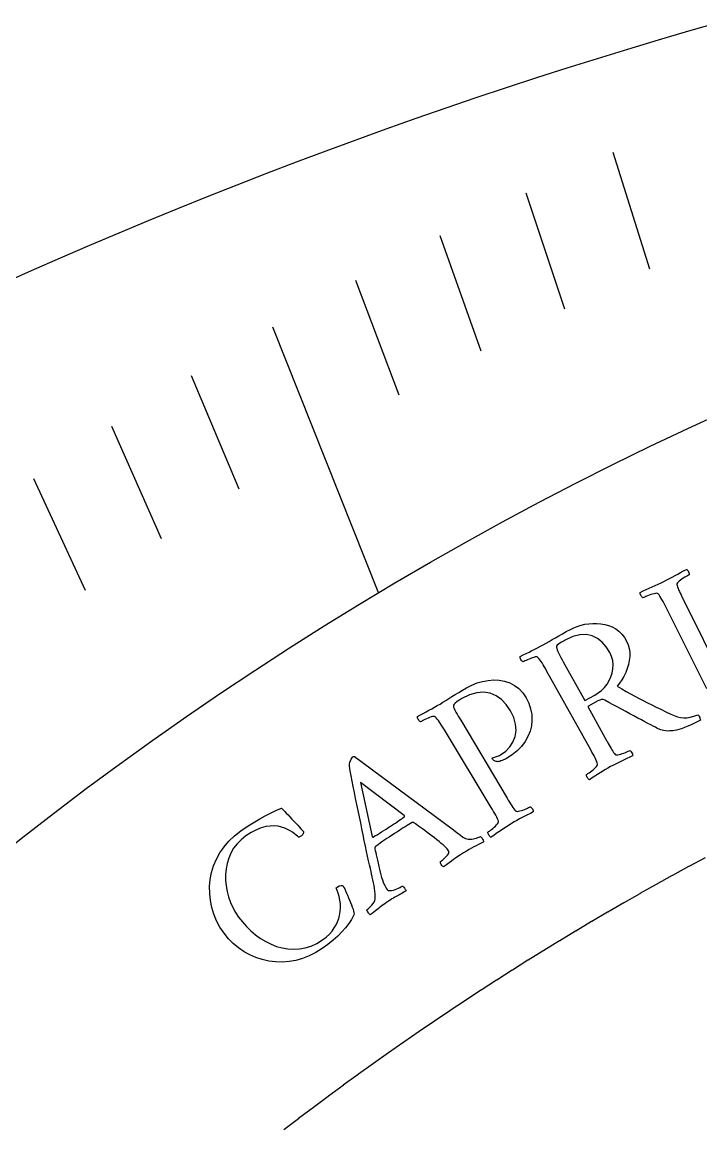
# Model space of a CAD drawing. Header units: millimetres. Extents: x -54 to 54, y -54 to 54.
# Drawn here: x -21.98 to -14.92, y 40.43 to 51.95 of the extents above; entities that cross this region are included whole.
import ezdxf

# ---------------------------------------------------------------- set-up
doc = ezdxf.new("R2010")
doc.units = ezdxf.units.MM
for name, color, linetype in [('CUT_INNER', 6, 'Continuous'), ('CUT_OUTER', 1, 'Continuous'), ('ENGRAVE', 7, 'Continuous'), ('ENGRAVE_FINE', 8, 'Continuous'), ('TEXT', 5, 'Continuous')]:
    doc.layers.add(name, color=color, linetype=linetype)

msp = doc.modelspace()

# ---------------------------------------------------------------- linework, layer by layer
at = {"layer": 'CUT_INNER'}
msp.add_lwpolyline([(-14.8728, 43.2544), (-15.0419, 43.1633), (-15.0433, 43.1626), (-15.2118, 43.0705), (-15.2132, 43.0697), (-15.3811, 42.9766), (-15.3825, 42.9759), (-15.5499, 42.8817), (-15.5512, 42.881), (-15.718, 42.7858), (-15.7193, 42.785), (-15.8855, 42.6888), (-15.8869, 42.6881), (-16.0525, 42.5909), (-16.0538, 42.5901), (-16.2188, 42.4918), (-16.2202, 42.4911), (-16.3846, 42.3918), (-16.3859, 42.391), (-16.5497, 42.2908), (-16.551, 42.29), (-16.7142, 42.1887), (-16.7155, 42.1879), (-16.8781, 42.0857), (-16.8794, 42.0848), (-17.0413, 41.9816), (-17.0426, 41.9808), (-17.2039, 41.8765), (-17.2052, 41.8757), (-17.3658, 41.7705), (-17.3671, 41.7696), (-17.5271, 41.6634), (-17.5284, 41.6626), (-17.6878, 41.5554), (-17.689, 41.5545), (-17.8477, 41.4464), (-17.849, 41.4455), (-18.007, 41.3364), (-18.0083, 41.3355), (-18.1656, 41.2254), (-18.1669, 41.2245), (-18.3236, 41.1134), (-18.3248, 41.1126), (-18.4808, 41.0005), (-18.482, 40.9996), (-18.6374, 40.8867), (-18.6386, 40.8857), (-18.7932, 40.7718), (-18.7944, 40.7709), (-18.9483, 40.656), (-18.9496, 40.6551), (-19.1028, 40.5393), (-19.104, 40.5384), (-19.2565, 40.4216)], dxfattribs=at)
at = {"layer": 'CUT_OUTER'}
msp.add_lwpolyline([(-22.1862, 49.2318), (-21.8837, 49.367), (-21.5804, 49.5004), (-21.2763, 49.6318), (-20.9713, 49.7615), (-20.6656, 49.8892), (-20.3591, 50.0151), (-20.0518, 50.139), (-19.7438, 50.2611), (-19.435, 50.3813), (-19.1255, 50.4996), (-18.8153, 50.616), (-18.5044, 50.7305), (-18.1928, 50.8431), (-17.8805, 50.9538), (-17.5675, 51.0625), (-17.2538, 51.1694), (-16.9395, 51.2743), (-16.6246, 51.3773), (-16.309, 51.4783), (-15.9929, 51.5774), (-15.6761, 51.6746), (-15.3587, 51.7698), (-15.0408, 51.863), (-14.7223, 51.9543)], dxfattribs=at)
at = {"layer": 'ENGRAVE'}
msp.add_lwpolyline([(-19.3731, 48.7815), (-18.2717, 46.0083)], dxfattribs=at)
msp.add_circle((0, 15.4308), 35.6208, dxfattribs=at)
at = {"layer": 'ENGRAVE_FINE'}
for points in [[(-15.8319, 50.6009), (-15.4517, 49.3859)], [(-16.7391, 50.1783), (-16.3359, 48.9695)], [(-17.6321, 49.7337), (-17.2059, 48.5316)], [(-18.5103, 49.2679), (-18.0613, 48.0728)], [(-20.2198, 48.275), (-19.7255, 47.0948)], [(-21.05, 47.7492), (-20.5333, 46.5771)], [(-21.8632, 47.2047), (-21.3243, 46.041)]]:
    msp.add_lwpolyline(points, dxfattribs=at)
at = {"layer": 'TEXT'}
msp.add_lwpolyline([(-14.8533, 45.0151), (-15.2774, 45.8597), (-15.2885, 45.8816), (-15.2994, 45.9028), (-15.3101, 45.9234), (-15.3206, 45.9432), (-15.331, 45.9615), (-15.3414, 45.9775), (-15.3517, 45.9911), (-15.362, 46.0023), (-15.3677, 46.0066), (-15.3765, 46.0084), (-15.3884, 46.0076), (-15.4035, 46.0043), (-15.4202, 45.9994), (-15.4371, 45.994), (-15.4542, 45.9879), (-15.4716, 45.9813), (-15.4876, 45.9749), (-15.5008, 45.9693), (-15.5112, 45.9648), (-15.5189, 45.9611), (-15.5241, 45.9645), (-15.5295, 45.9697), (-15.5349, 45.9768), (-15.5405, 45.9857), (-15.5452, 45.9951), (-15.548, 46.0035), (-15.5488, 46.0111), (-15.5476, 46.0177), (-15.516, 46.0324), (-15.4845, 46.0469), (-15.4531, 46.061), (-15.422, 46.0749), (-15.3912, 46.0887), (-15.3608, 46.1027), (-15.3309, 46.117), (-15.3014, 46.1315), (-15.3014, 46.1315), (-15.2714, 46.1467), (-15.2419, 46.162), (-15.213, 46.1775), (-15.1846, 46.1932), (-15.1562, 46.209), (-15.127, 46.225), (-15.0971, 46.2412), (-15.0665, 46.2575), (-15.0605, 46.2545), (-15.055, 46.2493), (-15.0499, 46.242), (-15.0452, 46.2326), (-15.0415, 46.2228), (-15.0391, 46.2141), (-15.0382, 46.2067), (-15.0386, 46.2005), (-15.0461, 46.1966), (-15.0561, 46.191), (-15.0684, 46.1838), (-15.0832, 46.1749), (-15.0989, 46.1651), (-15.1138, 46.1551), (-15.128, 46.1451), (-15.1415, 46.1349), (-15.1529, 46.125), (-15.1608, 46.1159), (-15.1651, 46.1076), (-15.1659, 46.1), (-15.1633, 46.0877), (-15.1593, 46.0742), (-15.1539, 46.0595), (-15.1471, 46.0436), (-15.1393, 46.0268), (-15.1311, 46.0092), (-15.1223, 45.991), (-15.113, 45.972), (-15.1115, 45.969), (-15.11, 45.9659), (-15.1085, 45.9629), (-15.107, 45.9598), (-15.1054, 45.9568), (-15.1039, 45.9537), (-15.1024, 45.9507), (-15.1009, 45.9476), (-14.6818, 45.1006)], dxfattribs=at)
for points in [[(-16.2744, 45.6321), (-16.2394, 45.6492), (-16.2025, 45.6637), (-16.1635, 45.6757), (-16.1226, 45.6852), (-16.0807, 45.6918), (-16.0389, 45.695), (-15.9972, 45.695), (-15.9557, 45.6916), (-15.915, 45.6845), (-15.8759, 45.6731), (-15.8384, 45.6575), (-15.8025, 45.6376), (-15.7691, 45.6132), (-15.7389, 45.5836), (-15.7121, 45.549), (-15.6884, 45.5093), (-15.6727, 45.4731), (-15.6622, 45.4348), (-15.657, 45.3944), (-15.6569, 45.3519), (-15.6613, 45.3086), (-15.6696, 45.2659), (-15.6816, 45.2237), (-15.6974, 45.1821), (-15.7163, 45.1423), (-15.7376, 45.1057), (-15.7614, 45.0723), (-15.7876, 45.0419), (-15.7392, 45.0136), (-15.6923, 44.9868), (-15.6468, 44.9613), (-15.6029, 44.9373), (-15.5595, 44.9141), (-15.5158, 44.8913), (-15.4716, 44.8689), (-15.4271, 44.8467), (-15.3811, 44.8242), (-15.3327, 44.8005), (-15.2819, 44.7756), (-15.2287, 44.7496), (-15.1936, 44.7343), (-15.1595, 44.7229), (-15.1263, 44.7155), (-15.0941, 44.712), (-15.0612, 44.7129), (-15.0259, 44.7185), (-14.9881, 44.7288), (-14.9478, 44.7438), (-14.9421, 44.7405), (-14.9369, 44.7347), (-14.9324, 44.7264), (-14.9284, 44.7155), (-14.9252, 44.7046), (-14.9229, 44.6961), (-14.9215, 44.6899), (-14.921, 44.6862), (-14.968, 44.6628), (-15.0113, 44.6422), (-15.0509, 44.6246), (-15.0868, 44.61), (-15.1189, 44.5981), (-15.1468, 44.5888), (-15.1705, 44.5821), (-15.1901, 44.5781), (-15.2034, 44.577), (-15.2193, 44.5759), (-15.2377, 44.575), (-15.2588, 44.5741), (-15.2819, 44.5751), (-15.3065, 44.5795), (-15.3327, 44.5874), (-15.3604, 44.5988), (-15.3729, 44.6049), (-15.3898, 44.6135), (-15.4111, 44.6245), (-15.437, 44.6379), (-15.4665, 44.6534), (-15.4988, 44.6705), (-15.5341, 44.6894), (-15.5721, 44.7099), (-15.6123, 44.7316), (-15.6539, 44.754), (-15.6969, 44.777), (-15.7413, 44.8007), (-15.786, 44.8247), (-15.8301, 44.8485), (-15.8736, 44.8721), (-15.9164, 44.8956), (-15.9318, 44.9008), (-15.9492, 44.9011), (-15.9684, 44.8965), (-15.9895, 44.887), (-16.0918, 44.8312), (-15.8937, 44.4694), (-15.8921, 44.4664), (-15.8905, 44.4634), (-15.8888, 44.4605), (-15.8872, 44.4575), (-15.8856, 44.4545), (-15.8839, 44.4515), (-15.8823, 44.4485), (-15.8807, 44.4456), (-15.8705, 44.4271), (-15.8607, 44.4097), (-15.8513, 44.3931), (-15.8422, 44.3775), (-15.8333, 44.3632), (-15.8246, 44.3506), (-15.816, 44.3398), (-15.8075, 44.3306), (-15.8014, 44.3276), (-15.7925, 44.3265), (-15.7808, 44.3273), (-15.7662, 44.3299), (-15.7502, 44.3339), (-15.734, 44.3387), (-15.7177, 44.3445), (-15.7012, 44.3511), (-15.686, 44.3577), (-15.6734, 44.3633), (-15.6635, 44.3679), (-15.6562, 44.3716), (-15.651, 44.3683), (-15.6456, 44.3632), (-15.64, 44.3562), (-15.6342, 44.3474), (-15.6293, 44.3382), (-15.6263, 44.3298), (-15.6252, 44.3223), (-15.626, 44.3158), (-15.6563, 44.3019), (-15.6858, 44.2882), (-15.7147, 44.2747), (-15.7429, 44.2613), (-15.7708, 44.2478), (-15.7988, 44.2336), (-15.827, 44.2189), (-15.8553, 44.2035), (-15.8828, 44.1881), (-15.9103, 44.1722), (-15.9378, 44.1557), (-15.9653, 44.1387), (-15.9929, 44.1213), (-16.0207, 44.1037), (-16.0486, 44.0857), (-16.0767, 44.0674), (-16.0827, 44.0702), (-16.0884, 44.0751), (-16.0938, 44.0821), (-16.099, 44.0913), (-16.1034, 44.1008), (-16.1063, 44.1093), (-16.1077, 44.1166), (-16.1077, 44.1228), (-16.1007, 44.1269), (-16.0915, 44.1328), (-16.0801, 44.1405), (-16.0664, 44.1498), (-16.0519, 44.1603), (-16.0381, 44.1711), (-16.0251, 44.1824), (-16.0127, 44.194), (-16.0024, 44.2051), (-15.9956, 44.2146), (-15.9922, 44.2225), (-15.9923, 44.2288), (-15.9958, 44.2435), (-16.0012, 44.2594), (-16.0085, 44.2766), (-16.0175, 44.2951), (-16.0277, 44.3145), (-16.0385, 44.3346), (-16.0498, 44.3554), (-16.0616, 44.3769), (-16.5222, 45.2021), (-16.5342, 45.2236), (-16.5459, 45.2444), (-16.5575, 45.2644), (-16.5688, 45.2838), (-16.58, 45.3017), (-16.591, 45.3172), (-16.6019, 45.3303), (-16.6127, 45.3411), (-16.6185, 45.3452), (-16.6273, 45.3466), (-16.6392, 45.3453), (-16.6541, 45.3414), (-16.6706, 45.3359), (-16.6871, 45.3298), (-16.7036, 45.3233), (-16.7202, 45.3162), (-16.7355, 45.3093), (-16.7482, 45.3035), (-16.7582, 45.2986), (-16.7656, 45.2947), (-16.771, 45.2978), (-16.7766, 45.3028), (-16.7823, 45.3096), (-16.7883, 45.3183), (-16.7934, 45.3275), (-16.7965, 45.3358), (-16.7976, 45.3433), (-16.7967, 45.35), (-16.7657, 45.366), (-16.735, 45.3816), (-16.7047, 45.3968), (-16.6746, 45.4117), (-16.6448, 45.4266), (-16.6154, 45.4417), (-16.5862, 45.4571), (-16.5574, 45.4727), (-16.5272, 45.4895), (-16.496, 45.5071), (-16.4638, 45.5256), (-16.4305, 45.5449), (-16.3953, 45.5652), (-16.3576, 45.5865), (-16.3173, 45.6088), (-16.2744, 45.6321)], [(-15.865, 45.3934), (-15.9019, 45.4523), (-15.9445, 45.5007), (-15.9929, 45.5387), (-16.0473, 45.5661), (-16.1078, 45.5799), (-16.1748, 45.5769), (-16.2483, 45.5572), (-16.3282, 45.5206), (-16.3386, 45.5148), (-16.3512, 45.5074), (-16.3662, 45.4985), (-16.3834, 45.488), (-16.3994, 45.477), (-16.4107, 45.4666), (-16.4171, 45.457), (-16.4187, 45.448), (-16.4166, 45.4355), (-16.4119, 45.4204), (-16.4046, 45.4027), (-16.3947, 45.3824), (-16.3835, 45.3607), (-16.372, 45.3389), (-16.3603, 45.3172), (-16.3484, 45.2953), (-16.1244, 44.8909), (-16.02, 44.9478), (-15.9834, 44.9705), (-15.95, 44.997), (-15.9198, 45.0273), (-15.8927, 45.0615), (-15.8698, 45.0986), (-15.8518, 45.1374), (-15.8387, 45.1781), (-15.8307, 45.2205), (-15.8286, 45.2639), (-15.8337, 45.3071), (-15.8458, 45.3503), (-15.865, 45.3934)], [(-16.736, 44.921), (-16.7074, 44.8627), (-16.6876, 44.8042), (-16.6765, 44.7454), (-16.6741, 44.6864), (-16.68, 44.6282), (-16.694, 44.5719), (-16.7161, 44.5174), (-16.7462, 44.4648), (-16.7839, 44.4149), (-16.8287, 44.3689), (-16.8808, 44.3265), (-16.9401, 44.2877), (-16.9487, 44.283), (-16.9588, 44.278), (-16.9705, 44.2728), (-16.9836, 44.2674), (-16.9971, 44.2624), (-17.0096, 44.2586), (-17.0212, 44.2561), (-17.0318, 44.2547), (-17.0357, 44.2557), (-17.041, 44.2569), (-17.0478, 44.2583), (-17.0562, 44.2601), (-17.0647, 44.2628), (-17.0724, 44.2673), (-17.079, 44.2735), (-17.0847, 44.2814), (-17.087, 44.2867), (-17.0871, 44.2911), (-17.085, 44.2945), (-17.0806, 44.2969), (-17.0714, 44.2997), (-17.062, 44.3024), (-17.0521, 44.3052), (-17.042, 44.3079), (-17.0316, 44.3112), (-17.0212, 44.3153), (-17.0105, 44.3203), (-16.9998, 44.3262), (-16.9468, 44.3638), (-16.9041, 44.4082), (-16.8717, 44.4595), (-16.8494, 44.5177), (-16.8395, 44.5806), (-16.8441, 44.6461), (-16.8634, 44.714), (-16.8973, 44.7845), (-16.9415, 44.8497), (-16.9917, 44.902), (-17.0479, 44.9414), (-17.1101, 44.9678), (-17.1774, 44.9791), (-17.2488, 44.9736), (-17.3243, 44.9511), (-17.4037, 44.9116), (-17.4138, 44.9054), (-17.4262, 44.8976), (-17.4409, 44.8881), (-17.4577, 44.877), (-17.4733, 44.8654), (-17.4841, 44.8547), (-17.4902, 44.8448), (-17.4916, 44.8358), (-17.489, 44.8234), (-17.4838, 44.8085), (-17.4758, 44.791), (-17.4652, 44.771), (-17.4532, 44.7498), (-17.4409, 44.7285), (-17.4284, 44.7071), (-17.4158, 44.6857), (-16.9335, 43.8756), (-16.9209, 43.8546), (-16.9086, 43.8344), (-16.8967, 43.815), (-16.885, 43.7964), (-16.8736, 43.7792), (-16.8624, 43.7643), (-16.8513, 43.7516), (-16.8404, 43.7411), (-16.8342, 43.7384), (-16.8253, 43.7376), (-16.8136, 43.7388), (-16.7991, 43.7419), (-16.7833, 43.7465), (-16.7675, 43.7518), (-16.7517, 43.7579), (-16.7359, 43.7649), (-16.7213, 43.7718), (-16.7092, 43.7777), (-16.6997, 43.7826), (-16.6926, 43.7865), (-16.6873, 43.7834), (-16.6817, 43.7784), (-16.6759, 43.7717), (-16.6698, 43.7631), (-16.6645, 43.754), (-16.6612, 43.7458), (-16.6598, 43.7384), (-16.6604, 43.7318), (-16.6901, 43.7168), (-16.7192, 43.702), (-16.7475, 43.6875), (-16.7752, 43.6731), (-16.8026, 43.6586), (-16.8301, 43.6434), (-16.8578, 43.6276), (-16.8855, 43.6113), (-16.9123, 43.5949), (-16.939, 43.5781), (-16.9656, 43.5609), (-16.9921, 43.5432), (-17.0186, 43.525), (-17.0455, 43.5065), (-17.0725, 43.4877), (-17.0999, 43.4684), (-17.106, 43.471), (-17.1119, 43.4757), (-17.1176, 43.4825), (-17.1231, 43.4915), (-17.1278, 43.5009), (-17.131, 43.5092), (-17.1327, 43.5165), (-17.1329, 43.5226), (-17.1261, 43.527), (-17.1173, 43.5331), (-17.1064, 43.541), (-17.0935, 43.5506), (-17.0799, 43.5613), (-17.0668, 43.5725), (-17.0543, 43.5841), (-17.0425, 43.5961), (-17.0326, 43.6076), (-17.0261, 43.6173), (-17.023, 43.6253), (-17.0233, 43.6316), (-17.0274, 43.6461), (-17.0334, 43.6619), (-17.0412, 43.6788), (-17.0509, 43.6969), (-17.0618, 43.716), (-17.0733, 43.7357), (-17.0853, 43.7561), (-17.0979, 43.7771), (-17.5861, 44.5863), (-17.5988, 44.6073), (-17.6113, 44.6277), (-17.6236, 44.6473), (-17.6356, 44.6663), (-17.6474, 44.6837), (-17.659, 44.6988), (-17.6704, 44.7116), (-17.6815, 44.722), (-17.6875, 44.7258), (-17.6964, 44.7269), (-17.7082, 44.7252), (-17.723, 44.7208), (-17.7392, 44.7146), (-17.7555, 44.708), (-17.7718, 44.7009), (-17.7881, 44.6932), (-17.8031, 44.6858), (-17.8156, 44.6794), (-17.8254, 44.6742), (-17.8327, 44.67), (-17.8382, 44.673), (-17.8439, 44.6778), (-17.8499, 44.6844), (-17.8562, 44.6928), (-17.8616, 44.7018), (-17.865, 44.71), (-17.8664, 44.7175), (-17.8657, 44.7242), (-17.8353, 44.7413), (-17.8053, 44.758), (-17.7754, 44.7743), (-17.7459, 44.7903), (-17.7167, 44.8062), (-17.6878, 44.8224), (-17.6593, 44.8388), (-17.631, 44.8555), (-17.6015, 44.8733), (-17.5709, 44.8921), (-17.5393, 44.9117), (-17.5068, 44.9322), (-17.4724, 44.9537), (-17.4355, 44.9764), (-17.396, 45.0001), (-17.3539, 45.025), (-17.3006, 45.0529), (-17.2454, 45.0749), (-17.1885, 45.0912), (-17.1297, 45.1017), (-17.0709, 45.1057), (-17.0139, 45.1027), (-16.9586, 45.0925), (-16.905, 45.0752), (-16.8549, 45.0499), (-16.8101, 45.0158), (-16.7705, 44.9728), (-16.736, 44.921)], [(-18.3366, 43.0546), (-18.3374, 43.0583), (-18.3398, 43.0692), (-18.3438, 43.0873), (-18.3494, 43.1128), (-18.3563, 43.1444), (-18.3645, 43.1812), (-18.3738, 43.2232), (-18.3843, 43.2704), (-18.3955, 43.3216), (-18.4071, 43.3758), (-18.4191, 43.433), (-18.4313, 43.4931), (-18.4439, 43.5552), (-18.4568, 43.618), (-18.4699, 43.6817), (-18.4833, 43.7463), (-18.4966, 43.8106), (-18.5094, 43.8736), (-18.5219, 43.9354), (-18.534, 43.9958), (-18.5454, 44.0539), (-18.5561, 44.1084), (-18.5659, 44.1594), (-18.5749, 44.2069), (-18.5749, 44.218), (-18.5729, 44.2311), (-18.5688, 44.2462), (-18.5627, 44.2633), (-18.5556, 44.2797), (-18.5486, 44.2926), (-18.5416, 44.3021), (-18.5347, 44.3083), (-18.5329, 44.3093), (-18.5313, 44.3101), (-18.5301, 44.3104), (-18.5291, 44.3105), (-18.5281, 44.3104), (-18.5267, 44.3104), (-18.5247, 44.3105), (-18.5224, 44.3108), (-17.5041, 43.5548), (-17.4545, 43.5169), (-17.4172, 43.4887), (-17.3923, 43.4702), (-17.3797, 43.4613), (-17.3675, 43.4547), (-17.3534, 43.4503), (-17.3375, 43.448), (-17.3198, 43.4477), (-17.3016, 43.4491), (-17.284, 43.4516), (-17.267, 43.4551), (-17.2508, 43.4597), (-17.2364, 43.4645), (-17.225, 43.4686), (-17.2166, 43.472), (-17.2113, 43.4747), (-17.2047, 43.4711), (-17.1985, 43.4656), (-17.1927, 43.4579), (-17.1872, 43.4482), (-17.1826, 43.4385), (-17.1792, 43.4309), (-17.1771, 43.4253), (-17.1762, 43.4217), (-17.2043, 43.4071), (-17.2308, 43.3931), (-17.2559, 43.3799), (-17.2794, 43.3675), (-17.3032, 43.3545), (-17.3288, 43.3399), (-17.3563, 43.3235), (-17.3858, 43.3054), (-17.4166, 43.2859), (-17.4444, 43.2678), (-17.4692, 43.2509), (-17.4911, 43.2354), (-17.5128, 43.2197), (-17.5372, 43.202), (-17.5642, 43.1826), (-17.5938, 43.1612), (-17.5999, 43.1637), (-17.6059, 43.1683), (-17.6117, 43.175), (-17.6174, 43.1838), (-17.6221, 43.1932), (-17.6251, 43.2017), (-17.6263, 43.2093), (-17.6259, 43.216), (-17.6164, 43.2226), (-17.6051, 43.2315), (-17.592, 43.2427), (-17.5771, 43.2563), (-17.5628, 43.2704), (-17.5517, 43.2833), (-17.5439, 43.295), (-17.5392, 43.3056), (-17.5388, 43.3122), (-17.5402, 43.3197), (-17.5434, 43.328), (-17.5485, 43.3372), (-17.5557, 43.3469), (-17.5662, 43.3585), (-17.5802, 43.3722), (-17.5977, 43.3879), (-17.6177, 43.405), (-17.6394, 43.4229), (-17.6627, 43.4416), (-17.6878, 43.4611), (-17.7135, 43.4808), (-17.7391, 43.5), (-17.7644, 43.519), (-17.7896, 43.5375), (-17.8135, 43.555), (-17.8352, 43.5709), (-17.8548, 43.5852), (-17.8721, 43.5979), (-17.8864, 43.6082), (-17.8965, 43.6156), (-17.9026, 43.62), (-17.9047, 43.6215), (-17.9051, 43.6216), (-17.9062, 43.6219), (-17.9082, 43.6223), (-17.9109, 43.6229), (-17.9139, 43.6234), (-17.9166, 43.6233), (-17.919, 43.6228), (-17.921, 43.6218), (-17.9368, 43.613), (-17.9541, 43.6028), (-17.9729, 43.5913), (-17.9933, 43.5785), (-18.014, 43.5652), (-18.034, 43.5524), (-18.0533, 43.5401), (-18.0718, 43.5281), (-18.0766, 43.5251), (-18.0814, 43.522), (-18.0862, 43.5189), (-18.0909, 43.5158), (-18.0956, 43.5128), (-18.1, 43.51), (-18.1042, 43.5073), (-18.1082, 43.5047), (-18.1357, 43.4868), (-18.161, 43.4702), (-18.1841, 43.4548), (-18.205, 43.4407), (-18.226, 43.4261), (-18.2497, 43.4092), (-18.2759, 43.3901), (-18.3048, 43.3688), (-18.3057, 43.3679), (-18.3067, 43.3665), (-18.3077, 43.3646), (-18.3086, 43.3622), (-18.3095, 43.3599), (-18.3101, 43.3582), (-18.3104, 43.3572), (-18.3106, 43.3569), (-18.3099, 43.3539), (-18.3079, 43.3451), (-18.3046, 43.3303), (-18.3, 43.3096), (-18.2944, 43.2849), (-18.2884, 43.2579), (-18.2819, 43.2287), (-18.2749, 43.1972), (-18.2677, 43.1653), (-18.2604, 43.1346), (-18.253, 43.105), (-18.2456, 43.0768), (-18.2384, 43.049), (-18.2308, 43.0241), (-18.2229, 43.0021), (-18.2148, 42.9831), (-18.2068, 42.9665), (-18.1992, 42.9519), (-18.1922, 42.9394), (-18.1857, 42.9289), (-18.1774, 42.9203), (-18.1661, 42.915), (-18.1519, 42.9133), (-18.1348, 42.915), (-18.1165, 42.919), (-18.0986, 42.9243), (-18.0812, 42.9307), (-18.0643, 42.9384), (-18.0492, 42.9459), (-18.0374, 42.952), (-18.0288, 42.9566), (-18.0234, 42.9598), (-18.0197, 42.958), (-18.015, 42.9541), (-18.0092, 42.948), (-18.0023, 42.9398), (-17.9956, 42.9308), (-17.9905, 42.9228), (-17.9869, 42.9155), (-17.9849, 42.9091), (-18.0026, 42.8989), (-18.0191, 42.8894), (-18.0343, 42.8808), (-18.0482, 42.873), (-18.0614, 42.8657), (-18.0747, 42.8583), (-18.0879, 42.851), (-18.1011, 42.8436), (-18.1153, 42.8354), (-18.1312, 42.8257), (-18.149, 42.8144), (-18.1686, 42.8016), (-18.1882, 42.7884), (-18.206, 42.776), (-18.2221, 42.7645), (-18.2363, 42.7538), (-18.2496, 42.7436), (-18.2629, 42.7333), (-18.2762, 42.723), (-18.2896, 42.7128), (-18.3038, 42.7018), (-18.3199, 42.6897), (-18.3378, 42.6762), (-18.3576, 42.6616), (-18.3611, 42.6633), (-18.3656, 42.6674), (-18.3709, 42.6738), (-18.3771, 42.6825), (-18.3831, 42.6919), (-18.3878, 42.7003), (-18.3911, 42.7077), (-18.3931, 42.7142), (-18.3836, 42.7213), (-18.3719, 42.7315), (-18.3581, 42.7446), (-18.342, 42.7608), (-18.327, 42.778), (-18.3161, 42.7942), (-18.3095, 42.8094), (-18.3072, 42.8237), (-18.306, 42.8511), (-18.3066, 42.8789), (-18.3089, 42.9071), (-18.3129, 42.9356), (-18.3181, 42.9646), (-18.3238, 42.9941), (-18.3299, 43.0241), (-18.3366, 43.0546)], [(-18.4585, 44.0393), (-18.3364, 43.4754), (-18.3362, 43.4752), (-18.3356, 43.4746), (-18.3345, 43.4736), (-18.333, 43.4722), (-18.3314, 43.4709), (-18.3299, 43.4702), (-18.3287, 43.4699), (-18.3276, 43.4703), (-18.308, 43.4818), (-18.2867, 43.4947), (-18.2636, 43.5088), (-18.2388, 43.5241), (-18.2144, 43.5393), (-18.1926, 43.553), (-18.1734, 43.5652), (-18.1568, 43.5759), (-18.1353, 43.5898), (-18.1151, 43.6034), (-18.0961, 43.6164), (-18.0783, 43.629), (-18.0608, 43.6416), (-18.0423, 43.6547), (-18.0231, 43.6684), (-18.0029, 43.6826), (-18.0014, 43.684), (-18.0005, 43.6858), (-18.0005, 43.6879), (-18.0011, 43.6904), (-18.0021, 43.6928), (-18.0027, 43.6945), (-18.0031, 43.6955), (-18.0032, 43.6958)], [(-19.7044, 43.5342), (-19.6575, 43.5663), (-19.6089, 43.5981), (-19.5585, 43.6297), (-19.5064, 43.661), (-19.4525, 43.6913), (-19.3969, 43.7199), (-19.3396, 43.7467), (-19.2806, 43.7718), (-19.2786, 43.7697), (-19.2724, 43.7633), (-19.2621, 43.7528), (-19.2478, 43.738), (-19.2307, 43.7203), (-19.2124, 43.701), (-19.1929, 43.6802), (-19.1722, 43.6578), (-19.1513, 43.6352), (-19.1313, 43.6136), (-19.1123, 43.5932), (-19.0941, 43.5738), (-19.0784, 43.5569), (-19.0664, 43.5437), (-19.0581, 43.5343), (-19.0537, 43.5287), (-19.0512, 43.5249), (-19.0505, 43.5199), (-19.0518, 43.5135), (-19.055, 43.5059), (-19.0596, 43.498), (-19.0651, 43.4908), (-19.0714, 43.4845), (-19.0786, 43.4789), (-19.0853, 43.4749), (-19.092, 43.4719), (-19.0987, 43.4699), (-19.1053, 43.4689), (-19.1159, 43.4789), (-19.1297, 43.4907), (-19.1467, 43.5045), (-19.1669, 43.5202), (-19.1904, 43.5361), (-19.2171, 43.5504), (-19.2469, 43.5633), (-19.28, 43.5746), (-19.3162, 43.5829), (-19.3555, 43.5864), (-19.3977, 43.5853), (-19.4429, 43.5795), (-19.4912, 43.5672), (-19.5423, 43.5468), (-19.5963, 43.5183), (-19.6532, 43.4815), (-19.7016, 43.4433), (-19.7435, 43.4011), (-19.7789, 43.3548), (-19.8078, 43.3044), (-19.8306, 43.2512), (-19.8475, 43.1962), (-19.8585, 43.1393), (-19.8637, 43.0807), (-19.8633, 43.0215), (-19.8579, 42.9627), (-19.8474, 42.9044), (-19.8318, 42.8467), (-19.8116, 42.7905), (-19.7876, 42.737), (-19.7595, 42.6863), (-19.7275, 42.6381), (-19.688, 42.5874), (-19.6452, 42.5397), (-19.5992, 42.495), (-19.55, 42.4533), (-19.4983, 42.4156), (-19.4447, 42.383), (-19.3892, 42.3553), (-19.3318, 42.3326), (-19.2732, 42.3158), (-19.214, 42.3056), (-19.1541, 42.302), (-19.0936, 42.3051), (-19.033, 42.3159), (-18.973, 42.3353), (-18.9135, 42.3634), (-18.8545, 42.4001), (-18.8158, 42.4295), (-18.7825, 42.46), (-18.7544, 42.4915), (-18.7317, 42.5241), (-18.7133, 42.557), (-18.698, 42.5894), (-18.6859, 42.6212), (-18.677, 42.6526), (-18.6691, 42.6948), (-18.6658, 42.7358), (-18.6671, 42.7757), (-18.6731, 42.8145), (-18.6817, 42.8512), (-18.6908, 42.8847), (-18.7006, 42.9151), (-18.7109, 42.9424), (-18.6956, 42.9534), (-18.6792, 42.9612), (-18.6615, 42.9656), (-18.6426, 42.9668), (-18.6374, 42.9583), (-18.6309, 42.946), (-18.6229, 42.9298), (-18.6136, 42.9098), (-18.6034, 42.8874), (-18.593, 42.8639), (-18.5824, 42.8393), (-18.5716, 42.8137), (-18.5612, 42.7881), (-18.5519, 42.7637), (-18.5438, 42.7404), (-18.5367, 42.7182), (-18.5312, 42.6983), (-18.5276, 42.6819), (-18.5261, 42.6689), (-18.5266, 42.6593), (-18.5517, 42.6139), (-18.5811, 42.5693), (-18.6147, 42.5255), (-18.6525, 42.4824), (-18.6952, 42.4396), (-18.7435, 42.3967), (-18.7974, 42.3534), (-18.8569, 42.3099), (-18.9235, 42.2675), (-18.9914, 42.2328), (-19.0607, 42.2057), (-19.1314, 42.1863), (-19.2026, 42.1741), (-19.2732, 42.1689), (-19.3433, 42.1705), (-19.4128, 42.1791), (-19.4809, 42.1942), (-19.5467, 42.2155), (-19.6101, 42.243), (-19.6713, 42.2767), (-19.7293, 42.3163), (-19.7832, 42.3615), (-19.833, 42.4123), (-19.8787, 42.4688), (-19.9215, 42.533), (-19.9571, 42.5993), (-19.9857, 42.6679), (-20.007, 42.7387), (-20.0213, 42.8109), (-20.0286, 42.8833), (-20.029, 42.956), (-20.0224, 43.029), (-20.0086, 43.1012), (-19.9873, 43.1715), (-19.9586, 43.2399), (-19.9223, 43.3064), (-19.8787, 43.3697), (-19.8278, 43.4289), (-19.7697, 43.4837), (-19.7044, 43.5342)]]:
    msp.add_lwpolyline(points, close=True, dxfattribs=at)

doc.saveas('drawing.dxf')
